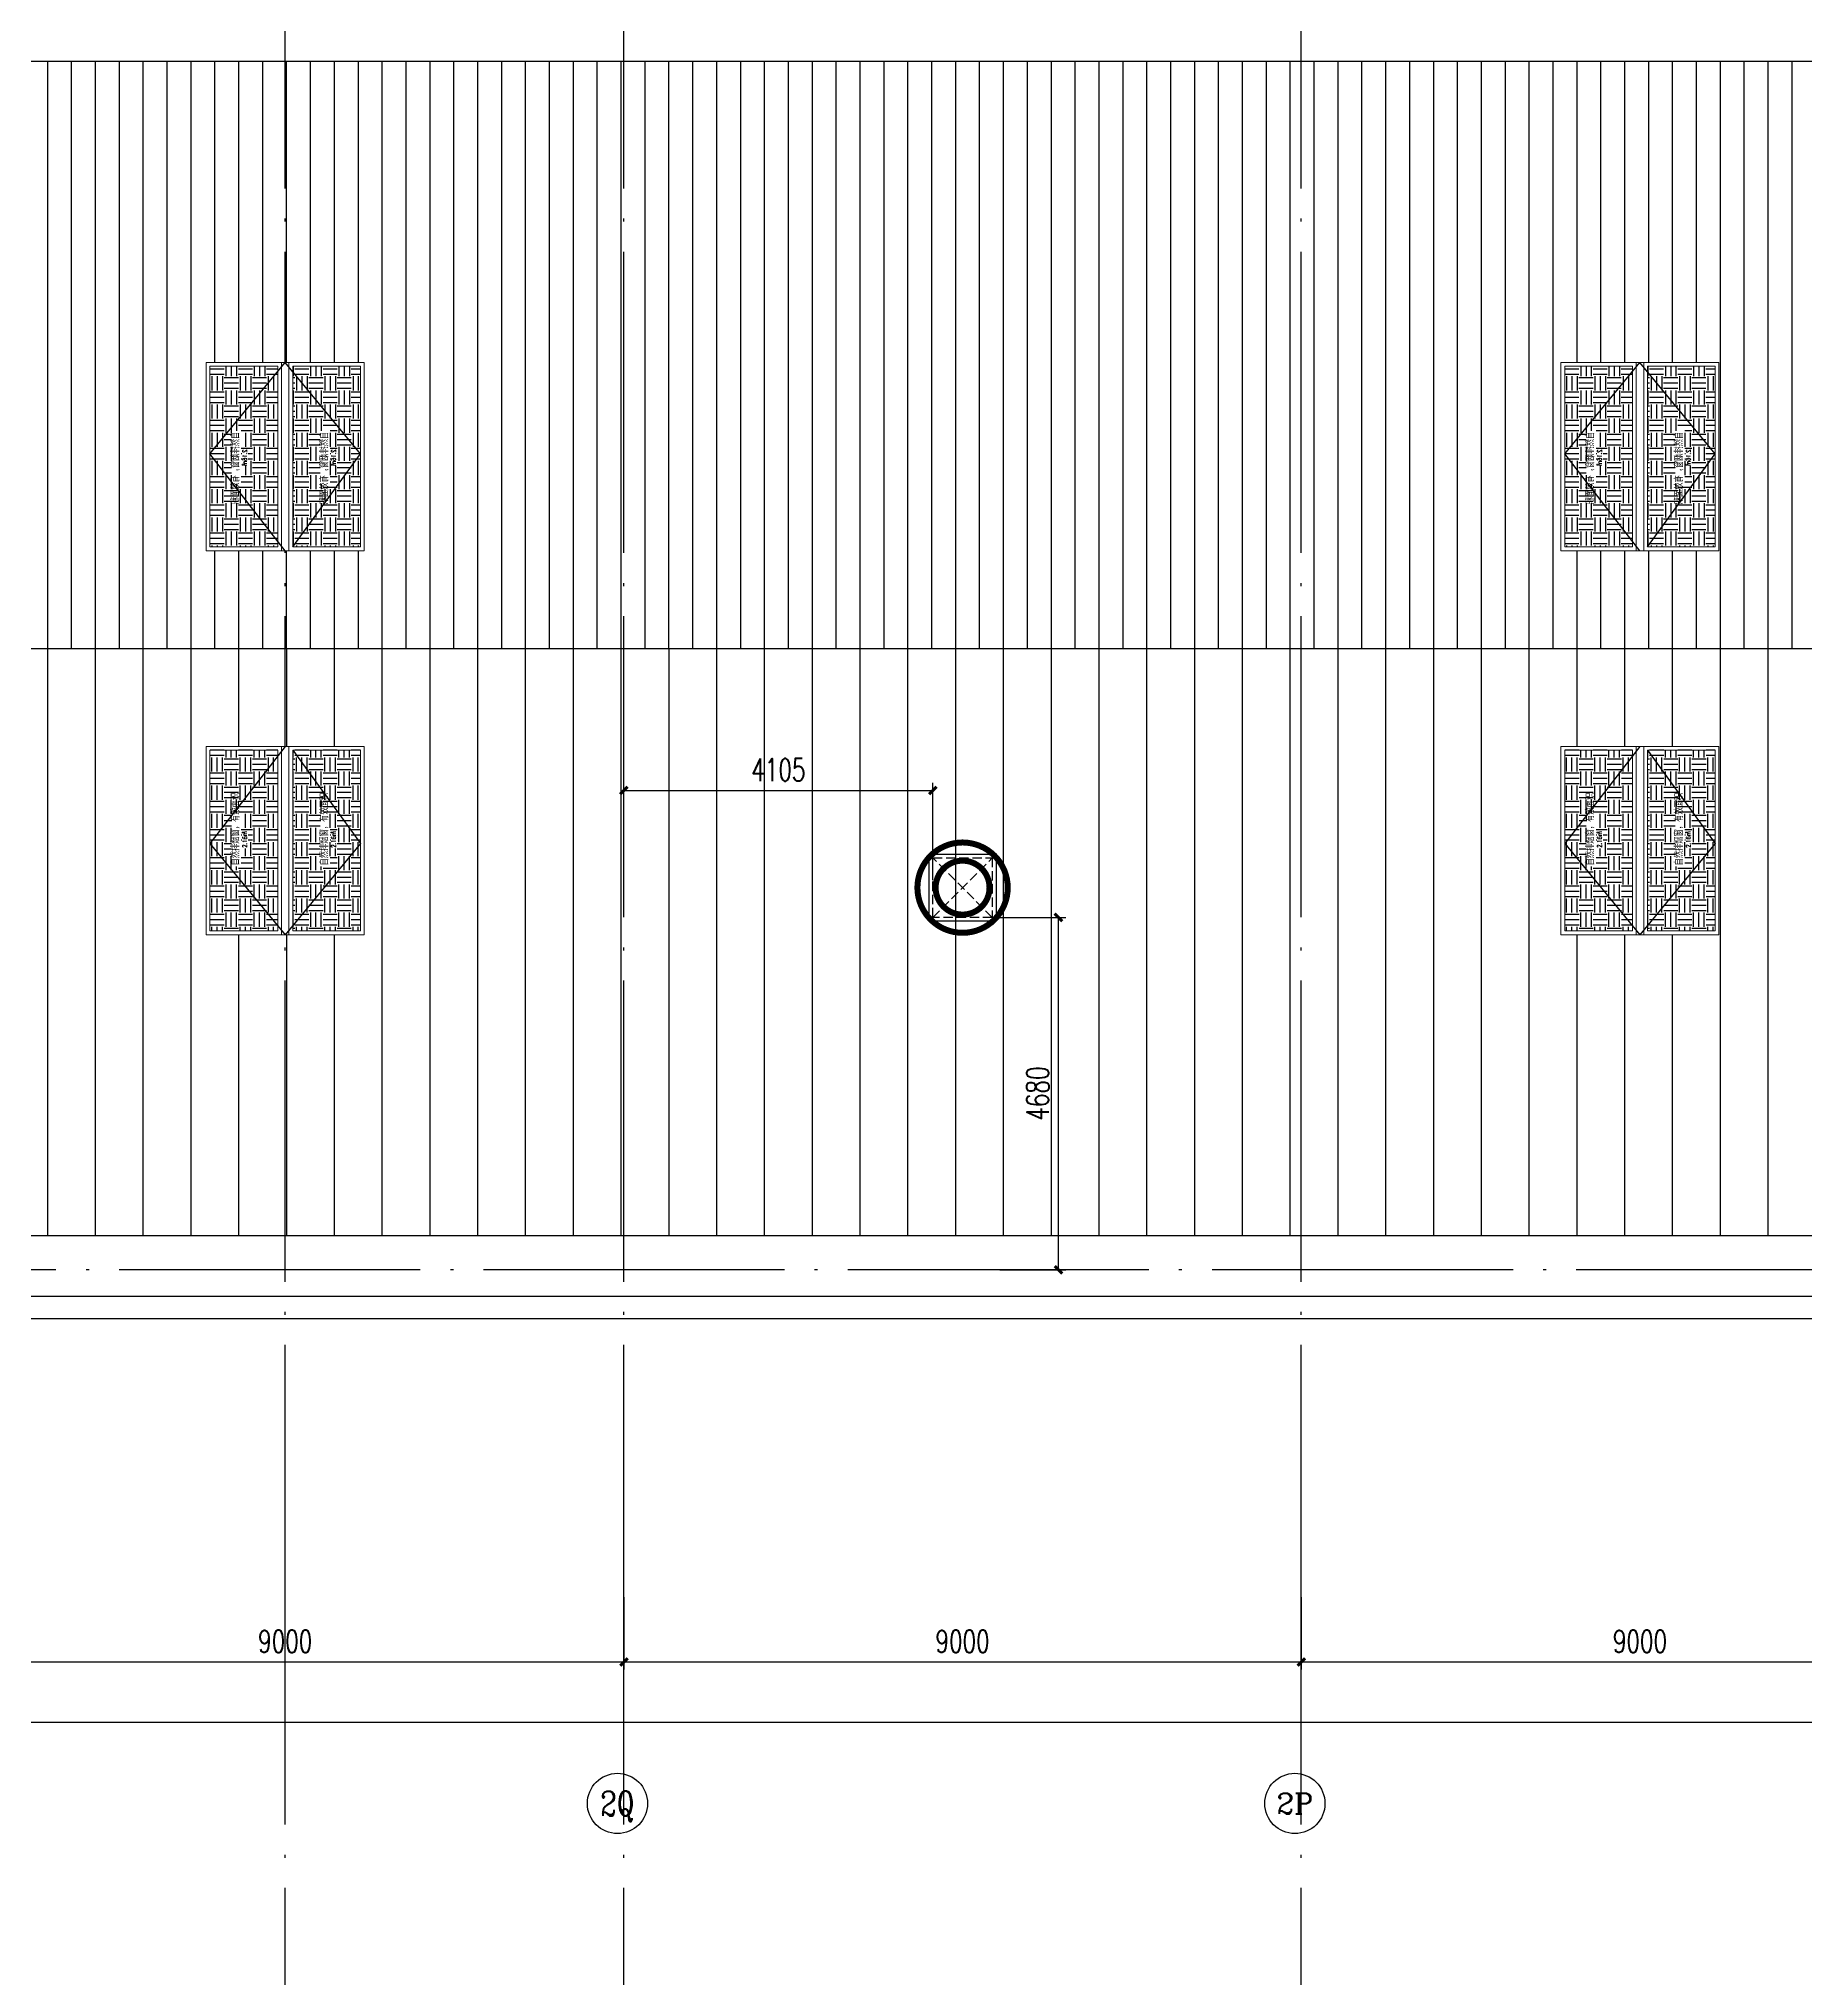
# Model space of a CAD drawing. Extents: x -555607 to 460190, y 498714 to 1664455.
# Drawn here: x 237371 to 260829, y 630673 to 656420 of the extents above; entities that cross this region are included whole.
import ezdxf
from ezdxf.enums import TextEntityAlignment as Align

# ---------------------------------------------------------------- set-up
doc = ezdxf.new("R2010")
doc.units = 0
doc.header["$LTSCALE"] = 1000
doc.header["$MEASUREMENT"] = 0
for name, pattern in [('DASH', [0.35, 0.25, -0.1]), ('DOTE', [2.42, 2, -0.2, 0.02, -0.2]), ('HIDDEN', [9.525, 6.35, -3.175])]:
    doc.linetypes.add(name, pattern=pattern)
doc.layers.get('Defpoints').update_dxf_attribs({"color": 210})
for name, color, linetype in [('A-AXIS-D', 1, 'Continuous'), ('A-AXIS-DOTE', 14, 'DOTE'), ('A-AXIS-DP', 126, 'Continuous'), ('A-HATCH-2', 251, 'Continuous'), ('A-LIN-V', 9, 'Continuous'), ('A-SFCE', 30, 'Continuous'), ('A-WINDOW', 8, 'Continuous'), ('SPACE', 7, 'Continuous'), ('SPACE_HATCH', 8, 'Continuous'), ('参考线', 8, 'Continuous'), ('外框', 1, 'HIDDEN'), ('暖通', 7, 'Continuous')]:
    doc.layers.add(name, color=color, linetype=linetype)
doc.layers.add('成型线', color=3, linetype='Continuous', lineweight=18)
doc.styles.add('_TCH_AXIS', font='COMPLEX', dxfattribs={"bigfont": 'GBCBIG'})
doc.styles.add('_TCH_DIM_T3', font='SIMPLEX', dxfattribs={"width": 0.705882, "bigfont": 'GBCBIG'})
doc.styles.add('_TCH_SPACE', font='SIMPLEX', dxfattribs={"height": 5, "bigfont": 'GBCBIG'})
doc.dimstyles.new('_TCH_ARCH&&100', dxfattribs={"dimtxt": 297.5, "dimasz": 100, "dimexe": 100, "dimexo": 100, "dimgap": 126.25, "dimtad": 1, "dimdec": 0, "dimzin": 0, "dimdsep": 46, "dimtxsty": '_TCH_DIM_T3', "dimblk": 'ARCHTICK', "dimcen": 0.09, "dimclrt": 7, "dimazin": 2, "dimtfac": 1, "dimtdec": 0, "dimtix": 1, "dimtmove": 2, "dimatfit": 3, "dimfxl": 100, "dimtolj": 1, "dimtzin": 0, "dimarcsym": 0})
pattern_1 = [(0, (0, 0), (187.5, 187.5), [187.5, -187.5]), (0, (0, 70.31), (187.5, 187.5), [187.5, -187.5]), (0, (0, 140.62), (187.5, 187.5), [187.5, -187.5]), (90, (23.44, 164.06), (-187.5, 187.5), [187.5, -187.5]), (90, (93.75, 164.06), (-187.5, 187.5), [187.5, -187.5]), (90, (164.06, 164.06), (-187.5, 187.5), [187.5, -187.5])]

# ---------------------------------------------------------------- blocks, each defined once
blk = doc.blocks.new('_ArchTick')
at = {"color": 0, "linetype": 'ByBlock', "const_width": 0.4}
blk.add_lwpolyline([(-0.5, -0.5), (0.5, 0.5)], dxfattribs=at)
blk = doc.blocks.new('*D477')
at = {"layer": 'A-AXIS-D', "color": 0, "lineweight": -2, "transparency": 16777216}
for p, q in [((236146, 635720), (236146, 634760)), ((245146, 635720), (245146, 634760)), ((236146, 634860), (245146, 634860))]:
    blk.add_line(p, q, dxfattribs=at)
at = {"layer": 'Defpoints', "color": 0, "transparency": 16777216}
for p in [(236146, 635820), (245146, 635820), (245146, 634860)]:
    blk.add_point(p, dxfattribs=at)
at = {"layer": 'A-AXIS-D', "color": 0, "lineweight": -2, "transparency": 16777216, "xscale": 100, "yscale": 100, "zscale": 100, "rotation": 180}
blk.add_blockref('_ArchTick', (236146, 634860), dxfattribs=at)
at = {"layer": 'A-AXIS-D', "color": 0, "lineweight": -2, "transparency": 16777216, "xscale": 100, "yscale": 100, "zscale": 100}
blk.add_blockref('_ArchTick', (245146, 634860), dxfattribs=at)
at = {"layer": 'A-AXIS-D', "color": 7, "transparency": 16777216, "insert": (240646, 635135), "char_height": 297.5, "attachment_point": 5, "style": '_TCH_DIM_T3'}
blk.add_mtext('\\A1;9000', dxfattribs=at)
blk = doc.blocks.new('*D478')
at = {"layer": 'A-AXIS-D', "color": 0, "lineweight": -2, "transparency": 16777216}
for p, q in [((245146, 635720), (245146, 634760)), ((254146, 635720), (254146, 634760)), ((245146, 634860), (254146, 634860))]:
    blk.add_line(p, q, dxfattribs=at)
at = {"layer": 'Defpoints', "color": 0, "transparency": 16777216}
for p in [(245146, 635820), (254146, 635820), (254146, 634860)]:
    blk.add_point(p, dxfattribs=at)
at = {"layer": 'A-AXIS-D', "color": 0, "lineweight": -2, "transparency": 16777216, "xscale": 100, "yscale": 100, "zscale": 100, "rotation": 180}
blk.add_blockref('_ArchTick', (245146, 634860), dxfattribs=at)
at = {"layer": 'A-AXIS-D', "color": 0, "lineweight": -2, "transparency": 16777216, "xscale": 100, "yscale": 100, "zscale": 100}
blk.add_blockref('_ArchTick', (254146, 634860), dxfattribs=at)
at = {"layer": 'A-AXIS-D', "color": 7, "transparency": 16777216, "insert": (249646, 635135), "char_height": 297.5, "attachment_point": 5, "style": '_TCH_DIM_T3'}
blk.add_mtext('\\A1;9000', dxfattribs=at)
blk = doc.blocks.new('*D479')
at = {"layer": 'A-AXIS-D', "color": 0, "lineweight": -2, "transparency": 16777216}
for p, q in [((254146, 635720), (254146, 634760)), ((263146, 635720), (263146, 634760)), ((254146, 634860), (263146, 634860))]:
    blk.add_line(p, q, dxfattribs=at)
at = {"layer": 'Defpoints', "color": 0, "transparency": 16777216}
for p in [(254146, 635820), (263146, 635820), (263146, 634860)]:
    blk.add_point(p, dxfattribs=at)
at = {"layer": 'A-AXIS-D', "color": 0, "lineweight": -2, "transparency": 16777216, "xscale": 100, "yscale": 100, "zscale": 100, "rotation": 180}
blk.add_blockref('_ArchTick', (254146, 634860), dxfattribs=at)
at = {"layer": 'A-AXIS-D', "color": 0, "lineweight": -2, "transparency": 16777216, "xscale": 100, "yscale": 100, "zscale": 100}
blk.add_blockref('_ArchTick', (263146, 634860), dxfattribs=at)
at = {"layer": 'A-AXIS-D', "color": 7, "transparency": 16777216, "insert": (258646, 635135), "char_height": 297.5, "attachment_point": 5, "style": '_TCH_DIM_T3'}
blk.add_mtext('\\A1;9000', dxfattribs=at)
blk = doc.blocks.new('*D411')
at = {"layer": 'A-AXIS-D', "color": 0, "lineweight": -2, "transparency": 16777216}
for p, q in [((213946, 635620), (213946, 633960)), ((371946, 635620), (371946, 633960)), ((213946, 634060), (371946, 634060))]:
    blk.add_line(p, q, dxfattribs=at)
at = {"layer": 'Defpoints', "color": 0, "transparency": 16777216}
for p in [(213946, 635720), (371946, 635720), (371946, 634060)]:
    blk.add_point(p, dxfattribs=at)
at = {"layer": 'A-AXIS-D', "color": 0, "lineweight": -2, "transparency": 16777216, "xscale": 100, "yscale": 100, "zscale": 100, "rotation": 180}
blk.add_blockref('_ArchTick', (213946, 634060), dxfattribs=at)
at = {"layer": 'A-AXIS-D', "color": 0, "lineweight": -2, "transparency": 16777216, "xscale": 100, "yscale": 100, "zscale": 100}
blk.add_blockref('_ArchTick', (371946, 634060), dxfattribs=at)
at = {"layer": 'A-AXIS-D', "color": 7, "transparency": 16777216, "insert": (292946, 634335), "char_height": 297.5, "attachment_point": 5, "style": '_TCH_DIM_T3'}
blk.add_mtext('\\A1;158000', dxfattribs=at)
blk = doc.blocks.new('44')
blk.add_wipeout([(277446, 745270), (279946, 745270), (279946, 747370), (277446, 747370)]).dxf.layer = '参考线'
at = {"layer": 'SPACE_HATCH'}
h = blk.add_hatch(dxfattribs=at)
h.set_pattern_fill('土壤', color=250, scale=50, style=0)
h.set_pattern_definition(pattern_1)
h.paths.add_polyline_path([(277496, 746420), (279896, 746420), (279896, 747320), (277496, 747320)])
h.paths.add_polyline_path([(278352, 746904), (279057, 746904), (279057, 747034), (278352, 747034)])
h.paths.add_polyline_path([(278591, 746811), (278817, 746811), (278817, 746895), (278591, 746895)])
h = blk.add_hatch(dxfattribs=at)
h.set_pattern_fill('土壤', color=250, scale=50, style=0)
h.set_pattern_definition(pattern_1)
h.paths.add_polyline_path([(277496, 746220), (279896, 746220), (279896, 745320), (277496, 745320)])
h.paths.add_polyline_path([(278352, 745724), (279057, 745724), (279057, 745854), (278352, 745854)])
h.paths.add_polyline_path([(278591, 745631), (278817, 745631), (278817, 745715), (278591, 745715)])
at = {"layer": '外框', "color": 250}
for points in [[(279946, 746320), (278658, 747320), (277446, 746320)], [(279896, 746220), (278658, 745320), (277446, 746320)]]:
    blk.add_lwpolyline(points, dxfattribs=at)
at = {"layer": '成型线', "color": 8}
for p, q in [((279946, 745270), (279946, 747370)), ((277496, 746420), (279896, 746420)), ((277446, 746370), (279946, 746370)), ((277446, 746270), (279946, 746270)), ((277496, 746220), (279896, 746220))]:
    blk.add_line(p, q, dxfattribs=at)
for points in [[(279946, 745270), (277446, 745270), (277446, 747370), (279946, 747370)], [(277496, 746420), (277496, 747320), (279896, 747320), (279896, 746420)], [(279896, 746220), (279896, 745320), (277496, 745320), (277496, 746220)]]:
    blk.add_lwpolyline(points, dxfattribs=at)
at = {"layer": 'SPACE', "color": 250, "style": '_TCH_SPACE'}
for p in [(278365, 746930), (278365, 745750)]:
    blk.add_text('自然排烟窗，有效面积', height=96.5, dxfattribs=at).set_placement(p)
at = {"layer": 'SPACE', "color": 250, "style": '_TCH_SPACE', "width": 0.705882}
for s, height, p in [('2.16m', 59.5, (278600, 746828)), ('2', 29.8, (278792, 746863)), ('2.16m', 59.5, (278600, 745648)), ('2', 29.8, (278792, 745683))]:
    blk.add_text(s, height=height, dxfattribs=at).set_placement(p)
blk = doc.blocks.new('eeee')
at = {"layer": 'A-LIN-V'}
blk.add_blockref('44', (16550, 81000), dxfattribs=at)
at = {"layer": 'A-LIN-V', "xscale": -0.9999999999999998}
blk.add_blockref('44', (579042, 81000), dxfattribs=at)
blk = doc.blocks.new('423432432222')
at = {"layer": 'A-WINDOW', "rotation": 90}
blk.add_blockref('eeee', (1193916, 416524), dxfattribs=at)
blk = doc.blocks.new('242343243')
at = {"layer": 'A-WINDOW'}
for p in [(-125950, -66000), (-107950, -66000)]:
    blk.add_blockref('423432432222', p, dxfattribs=at)
blk = doc.blocks.new('fengji')
at = {"layer": '暖通', "color": 7, "linetype": 'DASH', "ltscale": 0.5}
for p, q in [((-395, 395), (395, -395)), ((395, 395), (-395, -395))]:
    blk.add_line(p, q, dxfattribs=at)
at = {"layer": '暖通', "color": 7, "const_width": 79.8}
for points in [[(0, -600, -1), (0, 600, -1)], [(0, -600, 1), (0, 600, 1)]]:
    blk.add_lwpolyline(points, format="xyb", dxfattribs=at)
at = {"layer": '暖通', "color": 7, "ltscale": 0.5}
blk.add_lwpolyline([(-445, 445), (445, 445), (445, -445), (-445, -445)], close=True, dxfattribs=at)
at = {"layer": '暖通', "color": 7, "linetype": 'DASH', "const_width": 79.8}
for points in [[(0, -358, -1), (0, 358, -1)], [(0, -358, 1), (0, 358, 1)]]:
    blk.add_lwpolyline(points, format="xyb", dxfattribs=at)
at = {"layer": '暖通', "color": 7, "linetype": 'DASH', "ltscale": 0.5}
blk.add_lwpolyline([(-395, 395), (395, 395), (395, -395), (-395, -395)], close=True, dxfattribs=at)
blk = doc.blocks.new('*D799')
at = {"layer": 'A-AXIS-DP', "color": 0, "lineweight": -2, "transparency": 16777216}
for p, q in [((245146, 645245), (245146, 646535)), ((249251, 645245), (249251, 646535)), ((245146, 646435), (249251, 646435))]:
    blk.add_line(p, q, dxfattribs=at)
at = {"layer": 'Defpoints', "color": 0, "transparency": 16777216}
for p in [(249251, 646435), (245146, 645145), (249251, 645145)]:
    blk.add_point(p, dxfattribs=at)
at = {"layer": 'A-AXIS-DP', "color": 0, "lineweight": -2, "transparency": 16777216, "xscale": 100, "yscale": 100, "zscale": 100, "rotation": 180}
blk.add_blockref('_ArchTick', (245146, 646435), dxfattribs=at)
at = {"layer": 'A-AXIS-DP', "color": 0, "lineweight": -2, "transparency": 16777216, "xscale": 100, "yscale": 100, "zscale": 100}
blk.add_blockref('_ArchTick', (249251, 646435), dxfattribs=at)
at = {"layer": 'A-AXIS-DP', "color": 7, "transparency": 16777216, "insert": (247198, 646710), "char_height": 297.5, "attachment_point": 5, "style": '_TCH_DIM_T3'}
blk.add_mtext('\\A1;4105', dxfattribs=at)
blk = doc.blocks.new('*D800')
at = {"layer": 'A-AXIS-DP', "color": 0, "lineweight": -2, "transparency": 16777216}
for p, q in [((250141, 644750), (251020, 644750)), ((250920, 640070), (250920, 644750)), ((250141, 640070), (251020, 640070))]:
    blk.add_line(p, q, dxfattribs=at)
at = {"layer": 'Defpoints', "color": 0, "transparency": 16777216}
for p in [(250041, 644750), (250920, 644750), (250041, 640070)]:
    blk.add_point(p, dxfattribs=at)
at = {"layer": 'A-AXIS-DP', "color": 0, "lineweight": -2, "transparency": 16777216, "xscale": 100, "yscale": 100, "zscale": 100}
for p, rotation in [((250920, 644750), 90), ((250920, 640070), 270)]:
    blk.add_blockref('_ArchTick', p, dxfattribs=dict(at, rotation=rotation))
at = {"layer": 'A-AXIS-DP', "color": 7, "transparency": 16777216, "insert": (250645, 642410), "char_height": 297.5, "attachment_point": 5, "rotation": 90, "style": '_TCH_DIM_T3'}
blk.add_mtext('\\A1;4680', dxfattribs=at)
blk = doc.blocks.new('2312321321')
at = {"layer": '暖通', "rotation": 180}
blk.add_blockref('fengji', (249645.8, 645145), dxfattribs=at)
at = {"layer": 'A-AXIS-DP'}
for p1, p2, distance, picture, middle in [((245145.8, 645145), (249250.8, 645145), 1290, '*D799', (247198.3, 646710)), ((250040.8, 640070), (250040.8, 644750), -879.2, '*D800', (250645, 642410))]:
    dim = blk.add_aligned_dim(p1=p1, p2=p2, distance=distance, dimstyle='_TCH_ARCH&&100', dxfattribs=at)
    dim.commit()
    dim.dimension.update_dxf_attribs({"geometry": picture, "text_midpoint": middle})

msp = doc.modelspace()

# ---------------------------------------------------------------- hatches: boundary and pattern name
at = {"layer": 'A-HATCH-2'}
h = msp.add_hatch(dxfattribs=at)
h.set_pattern_fill('ANSI31', color=250, scale=200, angle=45)
h.set_pattern_definition([(90, (0, 0), (-317.5, 0), [])])
h.paths.add_polyline_path([(233880, 648320), (366415.7, 648320), (371645.8, 648320), (371645.8, 656120), (214545.8, 656120), (214545.8, 654270), (214245.8, 654270), (214245.8, 648345), (237560, 648320)])
h = msp.add_hatch(dxfattribs=at)
h.set_pattern_fill('ANSI31', color=250, scale=400, angle=45)
h.set_pattern_definition([(90, (0, 0), (-635, 0), [])])
h.paths.add_polyline_path([(233880, 648320), (366415.7, 648320), (371645.8, 648320), (371645.8, 640520), (214245.8, 640520), (214245.8, 648320), (237560, 648320)])

# ---------------------------------------------------------------- linework, layer by layer
at = {"layer": 'A-AXIS-D'}
for centre in [(245060.9, 632981.1), (254060.9, 632981.1)]:
    msp.add_circle(centre, 400, dxfattribs=at)
at = {"layer": 'A-AXIS-DOTE', "color": 250, "ltscale": 2}
for p, q in [((240645.8, 635071.1), (240645.8, 728870)), ((245145.8, 635071.1), (245145.8, 728870)), ((254145.8, 635071.1), (254145.8, 728870)), ((377960, 640070), (203750, 640070)), ((240645.8, 540740), (240645.8, 637259.3)), ((245145.8, 540740), (245145.8, 637259.3)), ((254145.8, 540740), (254145.8, 637259.3))]:
    msp.add_line(p, q, dxfattribs=at)
at = {"layer": 'A-LIN-V', "color": 8}
for points in [[(371645.8, 656120), (214545.8, 656120)], [(371645.8, 640520), (214245.8, 640520)]]:
    msp.add_lwpolyline(points, dxfattribs=at)
at = {"layer": 'A-SFCE', "color": 8}
for points in [[(214545.8, 654570), (213945.8, 654570), (213945.8, 639420), (371945.8, 639420), (371945.8, 639420), (371945.8, 723220), (235420.9, 723220), (213945.8, 657017.5), (213945.8, 656070)], [(214245.8, 654270), (214245.8, 639720), (371645.8, 639720), (371645.8, 722920), (235639, 722920), (214245.8, 656970), (214245.8, 656370)], [(214245.8, 648320), (371645.8, 648320)]]:
    msp.add_lwpolyline(points, dxfattribs=at)

# ---------------------------------------------------------------- texts
at = {"layer": 'A-AXIS-D', "color": 7, "style": '_TCH_AXIS', "width": 0.807692}
msp.add_text('2Q', height=327.87, dxfattribs=at).set_placement((244833.9, 632817.2), (245287.9, 632817.2), align=Align.FIT)
at = {"layer": 'A-AXIS-D', "color": 7, "style": '_TCH_AXIS'}
msp.add_text('2P', height=276.42, dxfattribs=at).set_placement((253817.4, 632842.9), (254304.4, 632842.9), align=Align.FIT)

# ---------------------------------------------------------------- dimensions: what is measured, and where the dimension line sits
at = {"layer": 'A-AXIS-D'}
for base, p1, p2, text, picture, middle in [((371945.8, 634060), (213945.8, 635720), (371945.8, 635720), '158000', '*D411', (292945.8, 634335)), ((245145.8, 634860), (236145.8, 635820), (245145.8, 635820), '9000', '*D477', (240645.8, 635135)), ((254145.8, 634860), (245145.8, 635820), (254145.8, 635820), '9000', '*D478', (249645.8, 635135)), ((263145.8, 634860), (254145.8, 635820), (263145.8, 635820), '9000', '*D479', (258645.8, 635135))]:
    dim = msp.add_linear_dim(base=base, p1=p1, p2=p2, angle=0, text=text, dimstyle='_TCH_ARCH&&100', dxfattribs=at)
    dim.commit()
    dim.dimension.update_dxf_attribs({"geometry": picture, "text_midpoint": middle, "dimtype": 129})

# ---------------------------------------------------------------- next in the draw order: block references
at = {"layer": 'A-WINDOW'}
msp.add_blockref('242343243', (0, 0), dxfattribs=at)

# ---------------------------------------------------------------- next in the draw order: block references
at = {"layer": '暖通', "color": 7}
msp.add_blockref('2312321321', (0, 0), dxfattribs=at)

doc.saveas('drawing.dxf')
